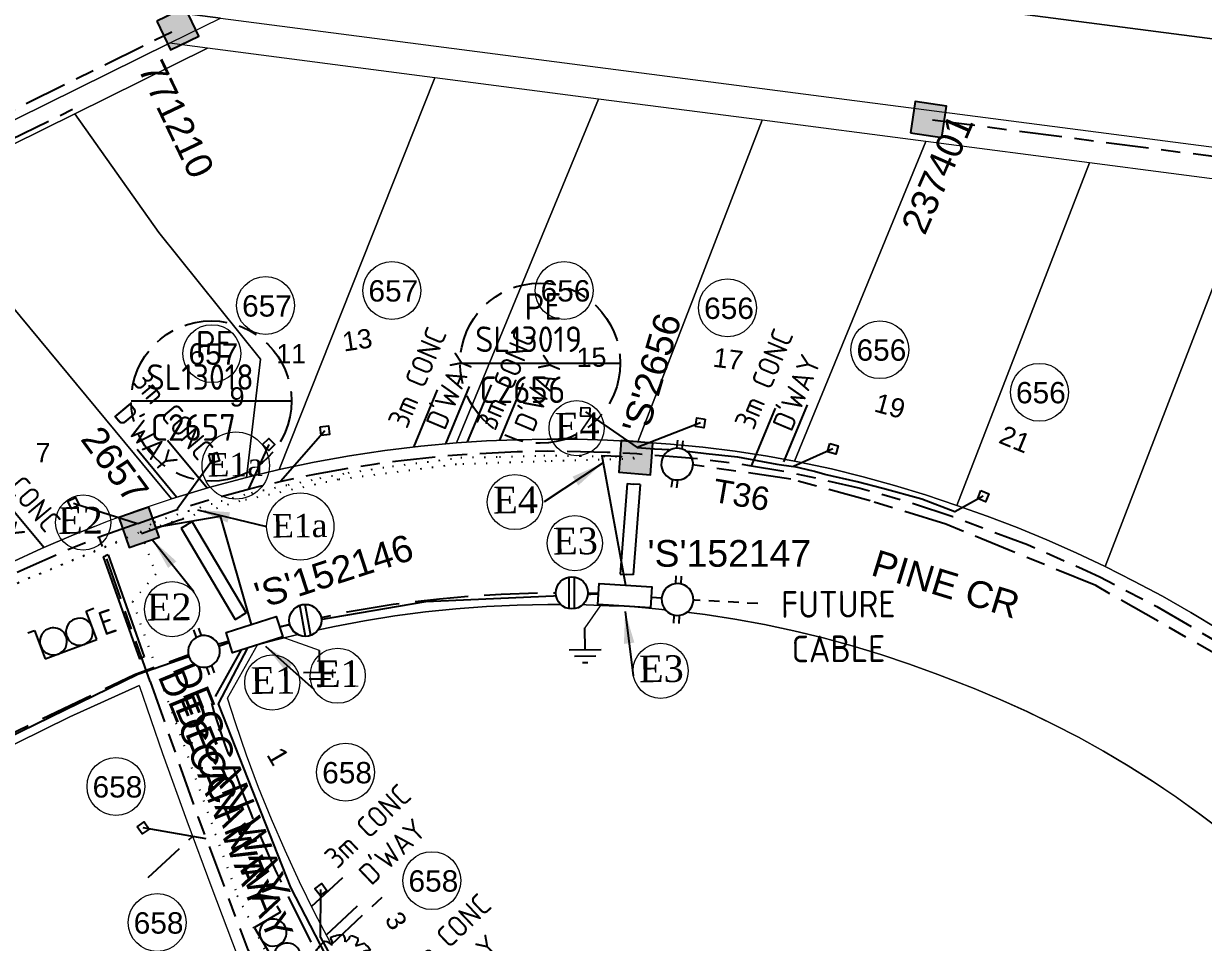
# Model space of a CAD drawing. Header units: metres. Extents: x 298214 to 299272, y 6265564 to 6266203.
# Drawn here: x 298751.4 to 298861.9, y 6266039.9 to 6266125.9 of the extents above; entities that cross this region are included whole.
import ezdxf
from ezdxf.enums import TextEntityAlignment as Align

# ---------------------------------------------------------------- set-up
doc = ezdxf.new("R2010")
doc.units = ezdxf.units.M
for name, pattern in [('Cable Exist UG', [8.2, 4, -1.2, 1.8, -1.2]), ('Cable Remove', [2, 0, -2]), ('IE Trench LV', [6.5, 5, -1.5]), ('IECLCHAINA', [8.2, 4, -1.2, 1.8, -1.2]), ('IECLDOTA', [1.8, 1, -0.8])]:
    doc.linetypes.add(name, pattern=pattern)
doc.layers.get('0').update_dxf_attribs({"color": 6})
doc.layers.add('Cadastre Land Parcels_SP_EXT', color=9, linetype='Continuous', lineweight=5)
doc.layers.add('Cadastre Roads_SP_EXT', color=9, linetype='Continuous', lineweight=5)
for name, color, linetype in [('Duct_SP_NEW', 2, 'Continuous'), ('Equip_LV_EXT', 7, 'Continuous'), ('Equip_LV_NEW', 2, 'Continuous'), ('Mains_LV_EXT', 7, 'Continuous'), ('Mains_LV_New_T28', 2, 'Continuous'), ('Mains_LV_NEW_T84', 2, 'Continuous'), ('Mains_SL_EXT', 7, 'Continuous'), ('Notes_LV_MISC', 7, 'Continuous'), ('NOTES_SL_EXT', 7, 'Continuous'), ('Notes_SL_MISC', 7, 'Continuous'), ('Notes_SP_EXT', 7, 'Continuous'), ('Notes_SP_MISC', 7, 'Continuous'), ('Services_SP_EXT', 7, 'Continuous'), ('SupportsUG_SP_LV_NEW', 2, 'Continuous'), ('SupportsUG_SP_LV_SL_EXT', 7, 'Continuous'), ('Trench_SP_NEW', 2, 'Continuous'), ('UG_Details_SP_MISC', 7, 'Continuous')]:
    doc.layers.add(name, color=color, linetype=linetype)
doc.layers.add('Features_HIDE', color=1, linetype='Continuous', plot=False)
doc.layers.get('Features_HIDE').off()
doc.styles.add('COLUMN_LABEL', font='arial.ttf')
doc.styles.add('iecISOCP', font='isocp.shx')
doc.styles.add('iecNAME', font='times.ttf')
doc.styles.add('iecRoadName', font='arial.ttf', dxfattribs={"height": 3.5})
doc.styles.add('POLE_LABEL', font='arial.ttf')
doc.styles.get("Standard").update_dxf_attribs({"font": 'arial.ttf'})
doc.linetypes.add('IECLCABV1', pattern='A,7.2,-0.45,["V",Standard,S=1.5,R=0,X=0,Y=-0.7],-1.8', length=9.45)
doc.linetypes.add('IECLCABX1', pattern='A,7,-0.25,["x",Standard,S=2,R=0,X=0.2,Y=-0.8],-2.1', length=9.35)
doc.dimstyles.new('UGT1', dxfattribs={"dimtxt": 2.5, "dimasz": 2, "dimexe": 1.25, "dimexo": 0.625, "dimgap": 1, "dimtad": 1, "dimjust": 1, "dimlfac": 1000, "dimtxsty": 'iecISOCP', "dimblk1": 'M05', "dimblk2": 'NONE', "dimsah": 1, "dimcen": 0, "dimse1": 1, "dimse2": 1, "dimadec": 0, "dimazin": 0, "dimtfac": 1, "dimtmove": 0, "dimatfit": 3, "dimfxl": 1, "dimarcsym": 0})

# ---------------------------------------------------------------- blocks, each defined once
blk = doc.blocks.new('COLUMN_EXT')
blk.add_hatch(color=256).paths.add_polyline_path([(-1.49, 1.48), (-1.49, -1.49), (1.48, -1.49), (1.48, 1.48)])
blk.add_lwpolyline([(-1.49, -1.49), (1.48, -1.49), (1.48, 1.48), (-1.49, 1.48)], close=True)
for tag, height, style, flags, p in [('ASSET_NUM', 2.5, 'COLUMN_LABEL', 8, (2, 2)), ('STRUCTURE_PLANT_NUMBER', 0.2, 'POLE_LABEL', 9, (1.81, 0.03)), ('STREET_CODE', 0.2, 'COLUMN_LABEL', 9, (1.81, -0.2))]:
    blk.add_attdef(tag, text='', height=height, dxfattribs=dict(style=style, flags=flags)).set_placement(p, align=Align.MIDDLE_LEFT)
at = {"flags": 9}
for tag, p in [('COLUMN_TYPE', (1.81, -0.4)), ('OWNED_BY', (1.81, -0.6)), ('STATE', (1.81, -0.8)), ('USAGE', (1.81, -1)), ('LEGEND', (1.81, -1.2)), ('STREETNAME', (1.81, -1.6)), ('SUBURB', (1.81, -1.8)), ('LOCATION', (1.81, -1.4)), ('NOTES', (1.81, -2))]:
    blk.add_attdef(tag, text='', height=0.2, dxfattribs=at).set_placement(p, align=Align.MIDDLE_LEFT)
at = {"flags": 1}
blk.add_attdef('Z', (1.81, -2.35), '', height=0.2, dxfattribs=at)
blk = doc.blocks.new('CCP_EXT')
at = {"flags": 9}
for tag, p in [('STATE', (0, -1.8)), ('LEGEND', (0, -1.4)), ('LIFE_SUPPORT', (0, -1.6)), ('NOTES', (0, -2))]:
    blk.add_attdef(tag, text='', height=0.2, dxfattribs=at).set_placement(p, align=Align.MIDDLE_LEFT)
blk.add_wipeout([(0, 0.57), (0.57, 0), (0, -0.57), (-0.57, 0)])
blk.add_lwpolyline([(-0.57, 0), (0, 0.57), (0.57, 0), (0, -0.57), (-0.57, 0)])
at = {"flags": 1}
blk.add_attdef('Z', (0, 0), '', height=0.2, dxfattribs=at)
at = {"flags": 9}
for tag, p in [('CCP_TYPE', (0, 0)), ('CONSTRUCTED_VOLTAGE', (0, -0.2)), ('OPERATING_VOLTAGE', (0, -0.6)), ('ORIENTATION', (0, -0.8)), ('OWNED_BY', (0, -1)), ('NO_PHASES', (0, -0.4)), ('USAGE', (0, -1.2))]:
    blk.add_attdef(tag, text='', height=0.2, dxfattribs=at).set_placement(p, align=Align.MIDDLE_LEFT)
blk = doc.blocks.new('LV_UG_LINKS_OPEN_EXT')
for p, q in [((-0.25, 1.47), (-0.25, 2.22)), ((0.25, 1.47), (0.25, 2.22)), ((-0.25, -1.47), (-0.25, -2.22)), ((0.25, -1.47), (0.25, -2.22))]:
    blk.add_line(p, q)
at = {"flags": 9}
for tag, p in [('ACTUAL_STATUS', (0, 0)), ('CONSTRUCTED_VOLTAGE', (0, -0.2)), ('OPERATING_VOLTAGE', (0, -0.6)), ('ORIENTATION', (0, -0.8)), ('STATE', (0, -1)), ('SWITCH_TYPE', (0, -1.2)), ('NO_PHASES', (0, -0.4)), ('USAGE', (0, -1.4)), ('NOTES', (0, -1.6))]:
    blk.add_attdef(tag, text='', height=0.2, dxfattribs=at).set_placement(p, align=Align.MIDDLE_LEFT)
at = {"flags": 1}
blk.add_attdef('Z', (0, 0), '', height=0.2, dxfattribs=at)
blk.add_wipeout([(-0.25, 1.47), (-0.43, 1.43), (-0.61, 1.36), (-0.77, 1.28), (-0.93, 1.17), (-1.07, 1.05), (-1.19, 0.9), (-1.29, 0.75), (-1.38, 0.58), (-1.44, 0.4), (-1.48, 0.22), (-1.49, 0.03), (-1.49, -0.16), (-1.45, -0.34), (-1.4, -0.52), (-1.32, -0.69), (-1.23, -0.85), (-1.11, -1), (-0.98, -1.13), (-0.83, -1.24), (-0.66, -1.34), (-0.49, -1.41), (-0.31, -1.46), (-0.13, -1.49), (0.06, -1.49), (0.25, -1.47), (0.43, -1.43), (0.61, -1.36), (0.77, -1.28), (0.93, -1.17), (1.07, -1.05), (1.19, -0.9), (1.29, -0.75), (1.38, -0.58), (1.44, -0.4), (1.48, -0.22), (1.49, -0.03), (1.49, 0.16), (1.45, 0.34), (1.4, 0.52), (1.32, 0.69), (1.23, 0.85), (1.11, 1), (0.98, 1.13), (0.83, 1.24), (0.66, 1.34), (0.49, 1.41), (0.31, 1.46), (0.13, 1.49), (-0.06, 1.49)])
blk.add_lwpolyline([(0, -1.49, 1), (0, 1.49, 1)], format="xyb", close=True)
blk = doc.blocks.new('d2212')
at = {"layer": 'Notes_SP_EXT', "color": 1}
for p, q in [((298848.042, 6265874.283), (298848.502, 6265874.285)), ((298848.507, 6265874.285), (298848.511, 6265872.388)), ((298851.946, 6265873.521), (298851.942, 6265874.293)), ((298851.943, 6265874.293), (298852.443, 6265874.295)), ((298851.951, 6265872.396), (298851.946, 6265873.521)), ((298848.511, 6265872.384), (298851.951, 6265872.392))]:
    blk.add_line(p, q, dxfattribs=at)
for points in [[(298848.522, 6265873.233, 1), (298850.21, 6265873.23, 1)], [(298850.257, 6265873.233, 1), (298851.944, 6265873.23, 1)]]:
    blk.add_lwpolyline(points, format="xyb", close=True, dxfattribs=at)
at = {"layer": 'Notes_SP_MISC', "linetype": 'Continuous', "insert": (298852.94, 6265873.193), "char_height": 1.5, "width": 1.93709, "attachment_point": 5, "rotation": 358.65917, "style": 'iecISOCP'}
blk.add_mtext('E', dxfattribs=at)
blk = doc.blocks.new('PILLAR_NEW')
for tag, height, flags, p in [('ASSET_NUM', 2.5, 8, (2, 4)), ('STREET_CODE', 0.2, 9, (1.5, 2)), ('OWNED_BY', 0.2, 9, (1.5, 1.8))]:
    blk.add_attdef(tag, text='', height=height, dxfattribs=dict(flags=flags)).set_placement(p, align=Align.MIDDLE_LEFT)
blk.add_wipeout([(-2.47, 0.99), (2.47, 0.99), (2.47, -0.99), (-2.47, -0.99)])
at = {"lineweight": -3}
blk.add_lwpolyline([(-2.47, 0.99), (2.47, 0.99), (2.47, -0.99), (-2.47, -0.99)], close=True, dxfattribs=at)
for tag, flags, p in [('OPERATED_BY', 9, (1.5, 1.6)), ('STATE', 9, (1.5, 1.2)), ('MAINTAINED_BY', 9, (1.5, 1.4)), ('SUPPORT_TYPE', 9, (1.5, 1)), ('SUBURB', 9, (1.5, 0.2)), ('STREETNAME', 9, (1.5, 0)), ('USAGE', 9, (1.5, 0.8)), ('LEGEND', 9, (1.5, 0.6)), ('PARENT', 9, (1.5, 0.4)), ('Z', 1, (1.5, -0.6)), ('LOCATION', 9, (1.5, -0.2)), ('NOTES', 9, (1.5, -0.4))]:
    blk.add_attdef(tag, text='', height=0.2, dxfattribs=dict(flags=flags)).set_placement(p, align=Align.MIDDLE_LEFT)
blk = doc.blocks.new('tre1')
at = {"color": 8}
for p, q in [((356.3, 363.2), (355.8, 363.46)), ((355.8, 363.46), (355.8, 363.46)), ((355.63, 363.12), (356.3, 363.2))]:
    blk.add_line(p, q, dxfattribs=at)
blk.add_circle((358.35, 362.23), 0.217, dxfattribs=at)
for centre, radius, start, end in [((358.5, 362.13), 2.99, 126.0751, 153.6245), ((356.53, 363.29), 1.27, 48.5203, 80.5151), ((358.5, 362.13), 3.02, 89.3321, 114.3856), ((356.7, 364.37), 0.737, 343.6555, 39.76), ((357.56, 364.65), 1.09, 352.0775, 26.6128), ((358.07, 365.45), 1.14, 304.1868, 338.5411), ((358.5, 362.13), 3.01, 62.8767, 77.7021), ((359, 364.81), 0.871, 315.8454, 359.7651), ((357.16, 373.04), 9.25, 285.4397, 290.7099), ((358.5, 362.13), 2.97, 31.4098, 49.4752), ((360.88, 362.36), 1.32, 83.5323, 121.6544), ((363.98, 373.96), 11.14, 250.0865, 256.3451), ((358.5, 362.13), 3.04, 160.8426, 187.275), ((358.5, 362.13), 3.03, 340.3307, 19.43), ((355.09, 356.77), 4.99, 77.3728, 85.4649), ((358.52, 359.28), 3.33, 134.7782, 147.3315), ((358.5, 362.13), 2.97, 200.8103, 231.4392), ((360.58, 364.74), 3.72, 266.7455, 282.0146), ((358.55, 358.53), 3.09, 39.6536, 53.993), ((357.13, 359.86), 0.494, 97.741, 188.8107), ((350.89, 359.16), 6.28, 2.9465, 10.9238), ((359.26, 359.6), 1.25, 160.6009, 199.3991), ((359.12, 360.09), 1.01, 186.1912, 248.4952), ((360.22, 359.98), 0.927, 170.6314, 220.6278), ((360.39, 361.44), 1.7, 230.4582, 263.1093), ((358.5, 362.13), 2.91, 305.394, 326.2464), ((358.5, 362.13), 2.96, 243.1498, 261.8356), ((358.5, 362.13), 2.99, 274.7236, 290.3277)]:
    blk.add_arc(centre, radius, start, end, dxfattribs=at)
blk = doc.blocks.new('_None')
blk = doc.blocks.new('M05')
blk.add_hatch(color=256).paths.add_polyline_path([(-2, 0), (-0.701, -0.75), (-0.701, 0.75)])
at = {"color": 1}
blk.add_lwpolyline([(-0.701, 0.75), (-0.701, -0.75), (-2, 0)], close=True, dxfattribs=at)
blk = doc.blocks.new('LV_UG_LINKS_CLOSED_NEW')
for tag, flags, p in [('MAINTAINED_BY', 9, (1.5, -2.2)), ('TYPE', 9, (1.5, -2.6)), ('Z', 1, (1.5, -2.8)), ('NUMBER_OF_PHASES', 9, (1.5, -2.4))]:
    blk.add_attdef(tag, text='', height=0.2, dxfattribs=dict(flags=flags)).set_placement(p, align=Align.MIDDLE_LEFT)
blk.add_wipeout([(-1.06, 1.06), (-1.18, 0.92), (-1.29, 0.76), (-1.37, 0.59), (-1.43, 0.42), (-1.48, 0.23), (-1.49, 0.05), (-1.49, -0.14), (-1.46, -0.33), (-1.41, -0.51), (-1.33, -0.68), (-1.24, -0.84), (-1.12, -0.99), (-0.99, -1.12), (-0.84, -1.24), (-0.68, -1.33), (-0.51, -1.41), (-0.33, -1.46), (-0.14, -1.49), (0.05, -1.49), (0.23, -1.48), (0.42, -1.43), (0.59, -1.37), (0.76, -1.29), (0.92, -1.18), (1.06, -1.06), (1.18, -0.92), (1.29, -0.76), (1.37, -0.59), (1.43, -0.42), (1.48, -0.23), (1.49, -0.05), (1.49, 0.14), (1.46, 0.33), (1.41, 0.51), (1.33, 0.68), (1.24, 0.84), (1.12, 0.99), (0.99, 1.12), (0.84, 1.24), (0.68, 1.33), (0.51, 1.41), (0.33, 1.46), (0.14, 1.49), (-0.05, 1.49), (-0.23, 1.48), (-0.42, 1.43), (-0.59, 1.37), (-0.76, 1.29), (-0.92, 1.18)])
for p, q in [((-0.25, -1.48), (-0.25, 1.48)), ((0.25, -1.48), (0.25, 1.48))]:
    blk.add_line(p, q)
blk.add_circle((0, 0), 1.5)
at = {"flags": 9}
for tag, p in [('ACTUAL_STATUS', (1.5, 0)), ('CONSTRUCTED_VOLTAGE', (1.5, -0.2)), ('OPERATING_VOLTAGE', (1.5, -0.6)), ('ORIENTATION', (1.5, -0.8)), ('STATE', (1.5, -1)), ('SWITCH_TYPE', (1.5, -1.2)), ('NO_PHASES', (1.5, -0.4)), ('OWNED_BY', (1.5, -1.8)), ('OPERATED_BY', (1.5, -2)), ('USAGE', (1.5, -1.4)), ('NOTES', (1.5, -1.6))]:
    blk.add_attdef(tag, text='', height=0.2, dxfattribs=at).set_placement(p, align=Align.MIDDLE_LEFT)
blk = doc.blocks.new('Earth')
for p, q in [((170.11, 339.38), (170.11, 341.42)), ((168.61, 339.38), (171.61, 339.38)), ((169.11, 338.78), (171.11, 338.78)), ((169.86, 338.18), (170.36, 338.18))]:
    blk.add_line(p, q)

msp = doc.modelspace()

# ---------------------------------------------------------------- linework, layer by layer
at = {"layer": 'Cadastre Land Parcels_SP_EXT', "linetype": 'Continuous'}
for points in [[(298363.9, 6266200.96), (298362.44, 6266189.44), (298382.38, 6266186.85), (299033.66, 6266102.27), (299053.72, 6266099.67), (299055.54, 6266111.67), (299057.4, 6266123.95), (299066.91, 6266122.7)], [(298863.69, 6266050.26), (298861.54, 6266051.88), (298859.35, 6266053.45), (298857.12, 6266054.95), (298854.85, 6266056.38), (298852.53, 6266057.76), (298850.18, 6266059.06), (298847.8, 6266060.3), (298845.38, 6266061.48), (298842.92, 6266062.58), (298840.44, 6266063.62), (298838.65, 6266064.31), (298837.03, 6266064.94), (298834.37, 6266065.91), (298831.7, 6266066.8), (298829, 6266067.62), (298826.29, 6266068.36), (298823.55, 6266069.02), (298820.79, 6266069.61), (298818.02, 6266070.12), (298815.24, 6266070.55), (298812.44, 6266070.9), (298809.64, 6266071.18), (298807.95, 6266071.33), (298806.25, 6266071.37), (298803.39, 6266071.48), (298800.51, 6266071.5), (298797.64, 6266071.44), (298794.77, 6266071.31), (298791.9, 6266071.09), (298789.04, 6266070.8), (298786.19, 6266070.43), (298783.35, 6266069.98), (298780.53, 6266069.45), (298777.72, 6266068.85), (298774.93, 6266068.17), (298773.33, 6266067.73)], [(298762.24, 6266063.92), (298762.24, 6266063.92), (298755.75, 6266060.97), (298735.88, 6266051.17), (298734.33, 6266050.4), (298732.79, 6266049.63), (298713.01, 6266039.89), (298711.2, 6266034.52), (298728.87, 6265998.66), (298729.75, 6265996.88), (298730.72, 6265994.92), (298735.86, 6265984.58), (298744.31, 6265967.41)]]:
    msp.add_lwpolyline(points, dxfattribs=at)
for points in [[(299033.66, 6266102.27), (298382.38, 6266186.85), (298380.83, 6266176.93), (298433.21, 6266170.12), (298650.79, 6266141.86), (298769.87, 6266126.39), (299032.1, 6266092.34), (299033.66, 6266102.27)], [(298769.87, 6266126.39), (298650.79, 6266141.86), (298651.95, 6266138.7), (298660.21, 6266116.15), (298699.83, 6266111.39), (298707.61, 6266095.66), (298765.09, 6266124.04), (298769.87, 6266126.39)], [(298651.95, 6266138.7), (298649.72, 6266138.99), (298658.76, 6266114.29), (298698.5, 6266109.52), (298703.61, 6266099.24), (298701.79, 6266093.88), (298673.4, 6266079.88), (298676.84, 6266078.23), (298699.53, 6266089.45), (298713.61, 6266096.39), (298727.51, 6266103.26), (298741.41, 6266110.12), (298756.21, 6266117.43), (298768.64, 6266123.57), (298765.09, 6266124.04), (298707.61, 6266095.66), (298699.83, 6266111.39), (298660.21, 6266116.15), (298651.95, 6266138.7)], [(298789.94, 6266120.81), (298768.64, 6266123.57), (298756.21, 6266117.43), (298764.08, 6266106.32), (298773.59, 6266094.46), (298772.29, 6266083.4), (298775.34, 6266084.13), (298789.94, 6266120.81)], [(298805.26, 6266118.82), (298789.94, 6266120.81), (298775.34, 6266084.13), (298778.63, 6266084.81), (298781.94, 6266085.41), (298785.26, 6266085.91), (298788.6, 6266086.31), (298791.94, 6266086.62), (298805.26, 6266118.82)], [(298820.58, 6266116.83), (298805.26, 6266118.82), (298791.94, 6266086.62), (298794.77, 6266086.81), (298797.6, 6266086.92), (298800.43, 6266086.97), (298803.27, 6266086.96), (298806.1, 6266086.87), (298808.93, 6266086.71), (298820.58, 6266116.83)], [(298772.29, 6266083.4), (298773.59, 6266094.46), (298764.08, 6266106.32), (298756.21, 6266117.43), (298741.41, 6266110.12), (298765.26, 6266081.39), (298768.76, 6266082.45), (298772.29, 6266083.4)], [(298835.89, 6266114.84), (298820.58, 6266116.83), (298808.93, 6266086.71), (298811.98, 6266086.51), (298815.02, 6266086.22), (298818.05, 6266085.84), (298821.07, 6266085.38), (298823.59, 6266084.91), (298835.89, 6266114.84)], [(298851.21, 6266112.85), (298835.89, 6266114.84), (298823.59, 6266084.91), (298824.08, 6266084.82), (298827.06, 6266084.19), (298830.02, 6266083.46), (298832.96, 6266082.65), (298835.88, 6266081.76), (298838.8, 6266080.77), (298851.21, 6266112.85)], [(298866.53, 6266110.86), (298851.21, 6266112.85), (298838.8, 6266080.77), (298841.64, 6266079.76), (298844.44, 6266078.69), (298847.22, 6266077.55), (298849.96, 6266076.34), (298852.68, 6266075.06), (298866.53, 6266110.86)], [(298881.84, 6266108.87), (298866.53, 6266110.86), (298852.68, 6266075.06), (298855.39, 6266073.69), (298858.06, 6266072.26), (298860.7, 6266070.76), (298863.3, 6266069.18), (298865.85, 6266067.55), (298881.84, 6266108.87)], [(298758.05, 6266078.81), (298759.12, 6266079.24), (298762.18, 6266080.36), (298765.26, 6266081.39), (298741.41, 6266110.12), (298727.51, 6266103.26), (298750.14, 6266075.38), (298753.1, 6266076.75), (298756.09, 6266078.03), (298758.05, 6266078.81)]]:
    msp.add_lwpolyline(points, close=True, dxfattribs=at)
at = {"layer": 'Cadastre Land Parcels_SP_EXT'}
for centre in [(298785.91, 6266100.89), (298802.03, 6266100.89), (298774.08, 6266099.49), (298817.33, 6266099.27), (298769.05, 6266094.98), (298831.6, 6266095.35), (298846.54, 6266091.36), (298781.57, 6266055.79), (298789.65, 6266045.64), (298763.93, 6266041.72)]:
    msp.add_circle(centre, 2.71, dxfattribs=at)
at = {"layer": 'Cadastre Roads_SP_EXT', "linetype": 'Continuous'}
for points in [[(298758.05, 6266078.81), (298756.09, 6266078.03), (298753.1, 6266076.75), (298750.14, 6266075.38), (298736.24, 6266068.52), (298722.7, 6266061.84), (298706.2, 6266053.7)], [(298773.33, 6266067.73), (298774.93, 6266068.17), (298777.72, 6266068.85), (298780.53, 6266069.45), (298783.35, 6266069.98), (298786.19, 6266070.43), (298789.04, 6266070.8), (298791.9, 6266071.09), (298794.77, 6266071.31), (298797.64, 6266071.44), (298800.51, 6266071.5), (298803.39, 6266071.48), (298806.25, 6266071.37), (298807.95, 6266071.33), (298809.64, 6266071.18), (298812.44, 6266070.9), (298815.24, 6266070.55), (298818.02, 6266070.12), (298820.79, 6266069.61), (298823.55, 6266069.02), (298826.29, 6266068.36), (298829, 6266067.62), (298831.7, 6266066.8), (298834.37, 6266065.91), (298837.02, 6266064.94), (298838.65, 6266064.31), (298840.44, 6266063.62), (298842.92, 6266062.58), (298845.37, 6266061.48), (298847.8, 6266060.3), (298850.18, 6266059.06), (298852.53, 6266057.76), (298854.85, 6266056.38), (298857.12, 6266054.95), (298859.36, 6266053.45), (298861.54, 6266051.88), (298863.69, 6266050.26)], [(298770.51, 6266062.73), (298773.33, 6266067.73)], [(298713.01, 6266039.89), (298732.79, 6266049.63), (298734.33, 6266050.4), (298735.88, 6266051.17), (298755.75, 6266060.97), (298762.23, 6266063.91)], [(298762.24, 6266063.92), (298762.24, 6266063.92), (298764.44, 6266057.55), (298766.71, 6266051.23), (298769.04, 6266044.94), (298771.43, 6266038.67)], [(298780.16, 6266039.82), (298778.67, 6266042.66), (298777.25, 6266045.54), (298775.91, 6266048.45), (298774.63, 6266051.4), (298773.43, 6266054.37), (298772.3, 6266057.38), (298771.25, 6266060.41), (298770.51, 6266062.73)]]:
    msp.add_lwpolyline(points, dxfattribs=at)
at = {"layer": 'Duct_SP_NEW'}
for p, q in [((298807.95, 6266082.81), (298808.55, 6266082.76)), ((298809.15, 6266082.72), (298808.55, 6266082.76)), ((298766.19, 6266078.64), (298766.71, 6266078.94)), ((298767.22, 6266079.25), (298766.71, 6266078.94))]:
    msp.add_line(p, q, dxfattribs=at)
at = {"layer": 'Mains_LV_EXT', "linetype": 'Cable Exist UG'}
msp.add_lwpolyline([(298823.25, 6266083.24), (298810.22, 6266085.12)], dxfattribs=at)
at = {"layer": 'Mains_LV_EXT', "linetype": 'Cable Remove', "ltscale": 0.5}
for points in [[(298762.38, 6266078.31), (298763.81, 6266074.32), (298761.61, 6266071.78), (298771.43, 6266044.26), (298775.18, 6266036.89), (298780.43, 6266028.01)], [(298760.11, 6266077.27), (298750.93, 6266073.55), (298690.51, 6266043.57)]]:
    msp.add_lwpolyline(points, dxfattribs=at)
at = {"layer": 'Mains_SL_EXT', "linetype": 'Cable Exist UG'}
msp.add_lwpolyline([(298897.41, 6266108.92), (298836.15, 6266116.9)], dxfattribs=at)
at = {"layer": 'Mains_SL_EXT', "linetype": 'Cable Remove', "ltscale": 0.5}
for points in [[(298691.63, 6266044.27), (298750.93, 6266073.55), (298762.38, 6266078.31)], [(298762.38, 6266078.31), (298763.81, 6266074.32), (298761.61, 6266071.78), (298771.43, 6266044.26), (298774.94, 6266037.36), (298780.43, 6266028.01)]]:
    msp.add_lwpolyline(points, dxfattribs=at)
at = {"layer": 'Notes_SL_MISC', "color": 7, "linetype": 'Continuous'}
for p, q in [((298792.29, 6266094.09), (298807.29, 6266094.09)), ((298761.5, 6266090.55), (298776.5, 6266090.55))]:
    msp.add_line(p, q, dxfattribs=at)
at = {"layer": 'Notes_SL_MISC', "linetype": 'Cable Exist UG'}
msp.add_lwpolyline([(298736.95, 6266111.17), (298765.87, 6266125.4)], dxfattribs=at)
at = {"layer": 'Notes_SP_EXT', "lineweight": 0}
for centre in [(298797.42, 6266081.09), (298765.32, 6266071.06), (298811.07, 6266065.28)]:
    msp.add_circle(centre, 2.58, dxfattribs=at)
at = {"layer": 'Notes_SP_MISC', "color": 7}
for p, q in [((298790.95, 6266086.54), (298793.17, 6266091.9)), ((298793, 6266086.71), (298795.22, 6266092.06)), ((298796, 6266086.87), (298798.22, 6266092.23)), ((298787.96, 6266086.23), (298790.17, 6266091.59)), ((298819.6, 6266084.53), (298821.82, 6266089.89)), ((298822.59, 6266084.84), (298824.81, 6266090.2)), ((298765.74, 6266081.53), (298762.04, 6266086)), ((298753.31, 6266076.84), (298749.61, 6266081.3))]:
    msp.add_line(p, q, dxfattribs=at)
at = {"layer": 'Notes_SP_MISC', "color": 7, "linetype": 'Cable Exist UG'}
for p, q in [((298763.1, 6266045.93), (298767.24, 6266049.78)), ((298779.77, 6266040.56), (298782.7, 6266043.28)), ((298780.24, 6266039.67), (298785, 6266044.1))]:
    msp.add_line(p, q, dxfattribs=at)
at = {"layer": 'Trench_SP_NEW', "color": 4, "linetype": 'IE Trench LV', "flags": 128}
for points in [[(298762.46, 6266078.15), (298765.92, 6266079.39), (298766.36, 6266079.53)], [(298769.06, 6266067.62), (298773.25, 6266068.85), (298776.23, 6266069.62), (298781.73, 6266070.8), (298786.03, 6266071.52), (298790.36, 6266072.04), (298793.25, 6266072.3), (298796.15, 6266072.47), (298800.49, 6266072.6), (298803.38, 6266072.58), (298805.63, 6266072.56), (298807.74, 6266072.43)]]:
    msp.add_lwpolyline(points, dxfattribs=at)
at = {"layer": 'UG_Details_SP_MISC'}
for p, q in [((298758.88, 6266075.96), (298759.1, 6266076.04)), ((298758.88, 6266075.96), (298762.27, 6266066.42)), ((298759.33, 6266076.13), (298759.1, 6266076.04)), ((298759.33, 6266076.13), (298762.72, 6266066.58)), ((298762.27, 6266066.42), (298762.5, 6266066.5)), ((298762.72, 6266066.58), (298762.5, 6266066.5))]:
    msp.add_line(p, q, dxfattribs=at)
at = {"layer": 'UG_Details_SP_MISC', "color": 7, "linetype": 'Cable Exist UG', "flags": 128}
for points in [[(298762.11, 6266079.08), (298758.49, 6266077.8), (298755.03, 6266076.38), (298752.08, 6266075.06), (298750.62, 6266074.39), (298743.68, 6266070.96), (298736.73, 6266067.54), (298729.96, 6266064.2), (298723.21, 6266060.87), (298706.69, 6266052.71)], [(298763.27, 6266064.28), (298758.49, 6266077.8)], [(298763.27, 6266064.28), (298767.74, 6266051.61), (298772.42, 6266039.16), (298776.98, 6266031.92), (298780.5, 6266026.35), (298787.62, 6266016.36), (298793.11, 6266009.8), (298797.76, 6266004.79), (298804.45, 6265998.33), (298811.8, 6265992.15), (298821.25, 6265983.06), (298824.08, 6265980.99), (298826.71, 6265978.81), (298829.86, 6265976.05), (298832.1, 6265973.09), (298835.06, 6265966.53), (298835.8, 6265962.89), (298835.86, 6265957.13), (298835.54, 6265954.91), (298834.56, 6265951.42), (298833.42, 6265948.73), (298831.96, 6265946.18), (298829.26, 6265942.76), (298825.39, 6265939.41), (298808.44, 6265930.71)], [(298779.23, 6266040.31), (298781.2, 6266036.72), (298783.11, 6266033.48), (298784.55, 6266031.2), (298786.48, 6266028.27), (298791.04, 6266021.98), (298794.35, 6266017.85), (298798.3, 6266013.33), (298801.64, 6266009.84), (298803.22, 6266008.26), (298808.68, 6266003.23)]]:
    msp.add_lwpolyline(points, dxfattribs=at)

# ---------------------------------------------------------------- block references
at = {"layer": 'Features_HIDE', "color": 7, "linetype": 'Cable Exist UG', "xscale": 1.5, "yscale": 1.5, "zscale": 1.5}
for p, rotation in [((3145354.65, -2702512.79), 20.33992043375443), ((-8022026.76, 1872541.28), 300.5653196629327)]:
    msp.add_blockref('d2212', p, dxfattribs=dict(at, rotation=rotation))
at = {"layer": 'Notes_LV_MISC', "lineweight": 0, "rotation": 0.3515038566448708}
msp.add_blockref('Earth', (298635.97, 6265726.85), dxfattribs=at)
at = {"layer": 'Notes_SP_MISC', "lineweight": 0, "xscale": 0.9974999999976717, "yscale": 0.9974999999976717, "zscale": 0.9974999999976717}
msp.add_blockref('tre1', (298423.78, 6265676.32), dxfattribs=at)
at = {"layer": 'SupportsUG_SP_LV_SL_EXT'}
ref = msp.add_blockref('COLUMN_EXT', (298765.87, 6266125.4), dxfattribs=dict(at, rotation=295.542020987265))
ref.add_attrib('ASSET_NUM', '771210', dxfattribs={"layer": '0', "height": 2.5, "rotation": 295.542, "style": 'COLUMN_LABEL'}).set_placement((298764.35, 6266122.75), align=Align.TOP_LEFT)
ref = msp.add_blockref('COLUMN_EXT', (298836.15, 6266116.9), dxfattribs=dict(at, rotation=351.4839736833115))
ref.add_attrib('ASSET_NUM', '237401', dxfattribs={"layer": '0', "height": 2.5, "rotation": 66.52, "style": 'COLUMN_LABEL'}).set_placement((298838.15, 6266117.65), align=Align.TOP_RIGHT)
ref = msp.add_blockref('COLUMN_EXT', (298808.74, 6266085.24), dxfattribs=dict(at, rotation=175.5436421663497))
ref.add_attrib('ASSET_NUM', "'S'2656", dxfattribs={"layer": '0', "height": 2.5, "rotation": 73.6473, "style": 'COLUMN_LABEL'}).set_placement((298810.54, 6266087.11), align=Align.BOTTOM_LEFT)
ref = msp.add_blockref('COLUMN_EXT', (298762.23, 6266078.72), dxfattribs=dict(at, rotation=198.9174904667618))
ref.add_attrib('ASSET_NUM', '2657', dxfattribs={"layer": '0', "height": 2.5, "rotation": 306.4777, "style": 'COLUMN_LABEL'}).set_placement((298763.3, 6266082.21), align=Align.TOP_RIGHT)

# ---------------------------------------------------------------- texts
at = {"layer": 'Cadastre Land Parcels_SP_EXT'}
for s, height, p in [('657', 2, (298783.71, 6266099.86)), ('656', 2, (298799.83, 6266099.86)), ('657', 2, (298771.88, 6266098.45)), ('656', 2, (298815.14, 6266098.23)), ('656', 2, (298829.41, 6266094.32)), ('657', 2, (298766.86, 6266093.95)), ('11', 1.8, (298775.08, 6266094.07)), ('9', 1.8, (298770.71, 6266090.03)), ('656', 2, (298844.34, 6266090.33)), ('7', 1.8, (298752.54, 6266084.81)), ('658', 2, (298779.38, 6266054.75)), ('658', 2, (298757.88, 6266053.42)), ('658', 2, (298787.46, 6266044.61)), ('658', 2, (298761.73, 6266040.68))]:
    msp.add_text(s, height=height, dxfattribs=at).set_placement(p)
for s, rotation, p in [('13', 8.5402, (298781.41, 6266095.17)), ('15', 1.001, (298803.21, 6266093.72)), ('17', 352.8759, (298815.89, 6266093.77)), ('19', 344.6569, (298830.96, 6266089.59)), ('21', 337.6586, (298842.61, 6266086.67)), ('1', 300.1271, (298774.12, 6266057.44)), ('3', 300.1271, (298785.18, 6266042.04))]:
    msp.add_text(s, height=1.8, rotation=rotation, dxfattribs=at).set_placement(p)
at = {"layer": 'Cadastre Roads_SP_EXT', "color": 1}
for s, rotation, p in [('PINE CR', 343.0189, (298830.64, 6266074.28)), ('DECCAN WAY', 291.9456, (298763.96, 6266064.78))]:
    msp.add_text(s, height=2.5, rotation=rotation, dxfattribs=at).set_placement(p)
at = {"layer": 'Mains_LV_EXT'}
msp.add_text('T36', height=2.2, rotation=350.1968, dxfattribs=at).set_placement((298815.83, 6266081.13))
at = {"layer": 'Notes_LV_MISC', "style": 'iecNAME'}
msp.add_text('E1', height=2.5, rotation=0.5671, dxfattribs=at).set_placement((298772.69, 6266063.12))
at = {"layer": 'Notes_LV_MISC', "color": 1}
msp.add_text('DECCAN WAY', height=2.5, rotation=291.9456, dxfattribs=at).set_placement((298765.57, 6266061.8))
at = {"layer": 'NOTES_SL_EXT', "char_height": 2.5, "width": 5.0547, "attachment_point": 1, "style": 'iecRoadName'}
for insert in [(298798.33, 6266100.64), (298767.55, 6266097.1)]:
    msp.add_mtext('{\\Fisocp|c0;PE}', dxfattribs=dict(at, insert=insert))
at = {"layer": 'Notes_SL_MISC', "color": 1}
msp.add_text('DECCAN WAY', height=2.5, rotation=291.9456, dxfattribs=at).set_placement((298765.32, 6266065.51))
at = {"layer": 'Notes_SL_MISC', "width": 13.6426, "attachment_point": 1, "style": 'iecRoadName'}
for s, insert, char_height in [('{\\Fisocp|c0;SL13019}', (298793.71, 6266097.53), 2.4), ('{\\Fisocp|c0;SL13018}', (298762.93, 6266093.99), 2.4), ('{\\Fisocp|c0;C2656}', (298794.11, 6266092.85), 2.5), ('{\\Fisocp|c0;C2657}', (298763.33, 6266089.32), 2.5)]:
    msp.add_mtext(s, dxfattribs=dict(at, insert=insert, char_height=char_height))
at = {"layer": 'Notes_SP_EXT', "style": 'iecNAME'}
for s, p in [('E4', (298795.4, 6266080.01)), ('E2', (298762.97, 6266069.99)), ('E3', (298809.05, 6266064.21)), ('E1', (298778.81, 6266063.75))]:
    msp.add_text(s, height=2.5, rotation=0.5671, dxfattribs=at).set_placement(p)
at = {"layer": 'Notes_SP_EXT', "lineweight": 0, "char_height": 2, "width": 15.0675, "attachment_point": 5, "style": 'iecISOCP'}
for s, insert, rotation in [("3m CONC D'WAY", (298789.82, 6266092.11), 67.2713), ("3m CONC D'WAY", (298798.09, 6266091.91), 67.2713), ("3m CONC D'WAY", (298822.27, 6266091.97), 67.2713), ("2.5m CONC D'WAY", (298791.64, 6266038.67), 43.6221)]:
    msp.add_mtext(s, dxfattribs=dict(at, insert=insert, rotation=rotation))

# ---------------------------------------------------------------- leaders
at = {"layer": 'Notes_SP_EXT', "lineweight": 0}
for points in [[(298805.6, 6266084.7), (298800.15, 6266081.12)], [(298767.72, 6266080.36), (298774.15, 6266078.79)], [(298763.47, 6266077.57), (298767.36, 6266072.7)]]:
    msp.add_leader(points, dimstyle='UGT1', override={"dimasz": 3, "dimgap": 1, "dimtad": 0}, dxfattribs=at)

# ---------------------------------------------------------------- next in the draw order: block references
at = {"layer": 'Services_SP_EXT'}
for p, rotation in [((298804.02, 6266089.52), 222.8669782650588), ((298779.63, 6266087.77), 321.9748254776289), ((298814.79, 6266088.51), 216.138674062695), ((298827.18, 6266086.08), 299.1628076165368), ((298769.25, 6266085.23), 331.0884586018378), ((298841.28, 6266081.64), 292.8151658938688), ((298756.1, 6266080.98), 341.1791580247231), ((298762.62, 6266050.58), 349.3779433237883), ((298779.26, 6266044.8), 82.77530360823197)]:
    msp.add_blockref('CCP_EXT', p, dxfattribs=dict(at, rotation=rotation))
msp.add_blockref('CCP_EXT', (298774.37, 6266086.48), dxfattribs=at)

# ---------------------------------------------------------------- next in the draw order: linework, layer by layer
at = {"layer": 'Cadastre Land Parcels_SP_EXT'}
msp.add_circle((298760.07, 6266054.46), 2.71, dxfattribs=at)
at = {"layer": 'Cadastre Roads_SP_EXT', "linetype": 'Continuous'}
msp.add_lwpolyline([(298863.3, 6266069.18), (298860.7, 6266070.76), (298858.06, 6266072.26), (298855.39, 6266073.69), (298852.68, 6266075.06), (298849.96, 6266076.34), (298847.22, 6266077.55), (298844.44, 6266078.69), (298841.64, 6266079.76), (298838.8, 6266080.77), (298835.88, 6266081.76), (298832.96, 6266082.65), (298830.02, 6266083.46), (298827.06, 6266084.19), (298824.08, 6266084.82), (298823.59, 6266084.91), (298821.07, 6266085.38), (298818.05, 6266085.84), (298815.02, 6266086.22), (298811.98, 6266086.51), (298808.93, 6266086.71), (298806.1, 6266086.87), (298803.27, 6266086.96), (298800.43, 6266086.97), (298797.6, 6266086.92), (298794.77, 6266086.81), (298791.94, 6266086.62), (298788.6, 6266086.31), (298785.26, 6266085.91), (298781.94, 6266085.41), (298778.63, 6266084.81), (298775.34, 6266084.13), (298772.29, 6266083.4), (298768.76, 6266082.45), (298765.26, 6266081.39)], dxfattribs=at)
at = {"layer": 'Mains_LV_EXT', "linetype": 'Cable Remove', "ltscale": 0.5}
msp.add_lwpolyline([(298808.62, 6266085.14), (298800.33, 6266084.9), (298791.94, 6266084.61), (298780.89, 6266083.19), (298771.67, 6266081.17), (298762.38, 6266078.31)], dxfattribs=at)
at = {"layer": 'Mains_LV_EXT', "linetype": 'Cable Exist UG'}
msp.add_lwpolyline([(298864.77, 6266065.86), (298851.82, 6266073.26), (298837.76, 6266079.01), (298830.69, 6266081.2), (298823.25, 6266083.24)], dxfattribs=at)
at = {"layer": 'Mains_SL_EXT', "linetype": 'Cable Remove', "ltscale": 0.5}
msp.add_lwpolyline([(298762.38, 6266078.31), (298763.67, 6266079.23), (298766.87, 6266080.27), (298769.92, 6266081.19), (298772.76, 6266081.96), (298776.2, 6266082.7), (298779.16, 6266083.32), (298781.8, 6266083.83), (298785.96, 6266084.44), (298789.22, 6266084.85), (298792.36, 6266085.25), (298795.99, 6266085.33), (298800.14, 6266085.45), (298803.55, 6266085.41), (298807.37, 6266085.34), (298809.01, 6266085.23)], dxfattribs=at)
at = {"layer": 'Notes_LV_MISC', "lineweight": 0}
for centre, radius in [((298803.2, 6266088), 2.58), ((298771.29, 6266084.51), 3.15), ((298757, 6266079.17), 2.58)]:
    msp.add_circle(centre, radius, dxfattribs=at)
at = {"layer": 'Notes_SL_MISC', "color": 7, "linetype": 'IECLCHAINA'}
for centre in [(298799.79, 6266094.09), (298769, 6266090.55)]:
    msp.add_circle(centre, 7.5, dxfattribs=at)
at = {"layer": 'Notes_SP_MISC', "color": 7}
msp.add_line((298768.61, 6266082.4), (298764.91, 6266086.86), dxfattribs=at)
at = {"layer": 'Notes_SP_MISC', "color": 7, "linetype": 'Cable Exist UG'}
msp.add_line((298778.39, 6266043.22), (298781.32, 6266045.95), dxfattribs=at)
at = {"layer": 'Services_SP_EXT'}
for points in [[(298804.02, 6266089.52), (298808.88, 6266086.19), (298810.48, 6266086.08), (298812.52, 6266085.96), (298815.33, 6266085.64), (298818.27, 6266085.31), (298821.94, 6266084.64), (298823.5, 6266084.42)], [(298814.79, 6266088.51), (298808.88, 6266086.19)], [(298779.63, 6266087.77), (298775.52, 6266083.04)], [(298774.37, 6266086.48), (298772.47, 6266082.31)], [(298769.25, 6266085.23), (298765.8, 6266080.42)], [(298827.18, 6266086.08), (298823.5, 6266084.42)], [(298841.28, 6266081.64), (298838.61, 6266080.17), (298835.52, 6266081.37), (298831.86, 6266082.35), (298829.46, 6266082.97), (298826.45, 6266083.66), (298825.49, 6266083.94), (298823.5, 6266084.42)], [(298756.1, 6266080.98), (298762.1, 6266079.08)], [(298768.51, 6266049.56), (298762.62, 6266050.58)], [(298779.22, 6266040.31), (298779.26, 6266044.8)]]:
    msp.add_lwpolyline(points, dxfattribs=at)
at = {"layer": 'Trench_SP_NEW', "color": 4, "linetype": 'IE Trench LV', "flags": 128}
for points in [[(298710.21, 6266034.73), (298712.11, 6266040.67), (298722.42, 6266045.74), (298733.07, 6266051), (298745.33, 6266057.06), (298761.8, 6266064.93), (298768.99, 6266067.59)], [(298769, 6266062.25), (298769.24, 6266061.46), (298770.26, 6266058.37), (298771.94, 6266053.8), (298772.76, 6266051.76), (298774.44, 6266047.8), (298775.14, 6266046.3), (298778.32, 6266039.89)]]:
    msp.add_lwpolyline(points, dxfattribs=at)
at = {"layer": 'UG_Details_SP_MISC', "color": 7, "linetype": 'Cable Exist UG', "flags": 128}
msp.add_lwpolyline([(298676.65, 6266078.67), (298699.31, 6266089.9), (298713.39, 6266096.84), (298727.29, 6266103.7), (298741.19, 6266110.56), (298755.99, 6266117.86)], dxfattribs=at)

# ---------------------------------------------------------------- next in the draw order: texts
at = {"layer": 'Notes_LV_MISC', "style": 'iecNAME'}
for s, height, p in [('E4', 2.5, (298801.17, 6266086.93)), ('E1a', 2.2, (298768.67, 6266083.47)), ('E2', 2.5, (298754.66, 6266078.1))]:
    msp.add_text(s, height=height, rotation=0.5671, dxfattribs=at).set_placement(p)
at = {"layer": 'Notes_SP_EXT', "lineweight": 0, "char_height": 2, "width": 15.0675, "attachment_point": 5, "style": 'iecISOCP'}
for insert, rotation in [((298764.13, 6266088.16), 309.965), ((298749.84, 6266081.41), 309.965), ((298784.79, 6266049.55), 43.6221)]:
    msp.add_mtext("3m CONC D'WAY", dxfattribs=dict(at, insert=insert, rotation=rotation))

# ---------------------------------------------------------------- next in the draw order: block references
at = {"layer": 'Equip_LV_EXT', "rotation": 171.9326080581975}
msp.add_blockref('LV_UG_LINKS_OPEN_EXT', (298812.62, 6266084.64), dxfattribs=at)

# ---------------------------------------------------------------- next in the draw order: linework, layer by layer
at = {"layer": 'UG_Details_SP_MISC', "color": 7, "linetype": 'Cable Exist UG', "flags": 128}
msp.add_lwpolyline([(298762.12, 6266079.09), (298765.61, 6266080.34), (298769.07, 6266081.39), (298772.56, 6266082.33), (298775.58, 6266083.05), (298778.84, 6266083.74), (298782.11, 6266084.32), (298784.25, 6266084.64), (298787.06, 6266085.02), (298790.38, 6266085.37), (298792.02, 6266085.52), (298797.64, 6266085.82), (298800.43, 6266085.87), (298806.06, 6266085.77), (298808.85, 6266085.62), (298814.91, 6266085.12), (298817.9, 6266084.75), (298819.39, 6266084.52), (298823.37, 6266083.84), (298829.75, 6266082.4), (298834.1, 6266081.15), (298838.43, 6266079.73), (298845.42, 6266077.1), (298850.56, 6266074.84), (298852.19, 6266074.08), (298857.53, 6266071.3), (298861.44, 6266069.02), (298865.29, 6266066.78), (298877.58, 6266057.27), (298879.56, 6266055.51)], dxfattribs=at)

# ---------------------------------------------------------------- next in the draw order: block references
at = {"layer": 'SupportsUG_SP_LV_NEW'}
ref = msp.add_blockref('PILLAR_NEW', (298773.03, 6266068.67), dxfattribs=dict(at, rotation=197.7723458587777))
ref.add_attrib('ASSET_NUM', "'S'152146", dxfattribs={"height": 2.5, "rotation": 18}).set_placement((298773.19, 6266072.23), align=Align.MIDDLE_LEFT)
ref = msp.add_blockref('PILLAR_NEW', (298807.72, 6266072.32), dxfattribs=dict(at, rotation=176.4039239921907))
ref.add_attrib('ASSET_NUM', "'S'152147", dxfattribs={"height": 2.5}).set_placement((298809.84, 6266076.28), align=Align.MIDDLE_LEFT)

# ---------------------------------------------------------------- next in the draw order: linework, layer by layer
at = {"layer": 'Duct_SP_NEW'}
for p, q in [((298807.95, 6266082.81), (298807.29, 6266074.35)), ((298809.15, 6266082.72), (298808.49, 6266074.26)), ((298766.19, 6266078.64), (298771.24, 6266070.09)), ((298767.22, 6266079.25), (298772.27, 6266070.7)), ((298807.29, 6266074.35), (298807.89, 6266074.3)), ((298808.49, 6266074.26), (298807.89, 6266074.3)), ((298771.24, 6266070.09), (298771.75, 6266070.4)), ((298772.27, 6266070.7), (298771.75, 6266070.4))]:
    msp.add_line(p, q, dxfattribs=at)
at = {"layer": 'Mains_LV_NEW_T84', "color": 2, "linetype": 'IECLCABX1', "flags": 128}
for points in [[(298807.26, 6266085.35), (298805.57, 6266085.42), (298807.78, 6266073.31)], [(298775.38, 6266069.43), (298789.09, 6266071.78), (298805.25, 6266072.48)], [(298770.67, 6266067.92), (298762.12, 6266064.95), (298712.89, 6266040.92), (298709.46, 6266036.27)]]:
    msp.add_lwpolyline(points, dxfattribs=at)
at = {"layer": 'Mains_LV_NEW_T84', "color": 2, "linetype": 'IECLDOTA', "flags": 128}
msp.add_lwpolyline([(298810.19, 6266072.17), (298820.44, 6266071.59)], dxfattribs=at)
at = {"layer": 'Notes_LV_MISC', "lineweight": 0}
for centre in [(298803.03, 6266077.24), (298774.71, 6266064.19)]:
    msp.add_circle(centre, 2.58, dxfattribs=at)
at = {"layer": 'Notes_SP_EXT', "lineweight": 0}
for centre, radius in [((298777.33, 6266078.8), 3.15), ((298780.83, 6266064.83), 2.58)]:
    msp.add_circle(centre, radius, dxfattribs=at)
at = {"layer": 'Trench_SP_NEW', "color": 4, "linetype": 'IE Trench LV', "flags": 128}
msp.add_lwpolyline([(298771.79, 6266067.24), (298769, 6266062.25)], dxfattribs=at)

# ---------------------------------------------------------------- next in the draw order: block references
at = {"layer": 'Notes_LV_MISC', "lineweight": 0, "rotation": 0.3515038566448708}
msp.add_blockref('Earth', (298611.12, 6265724.72), dxfattribs=at)

# ---------------------------------------------------------------- next in the draw order: texts
at = {"layer": 'Equip_LV_NEW', "linetype": 'Continuous', "insert": (298827.71, 6266069.43), "char_height": 2.5, "width": 17.7476, "attachment_point": 5, "rotation": 0.2778, "style": 'iecISOCP'}
msp.add_mtext('FUTURE CABLE', dxfattribs=at)
at = {"layer": 'Notes_LV_MISC', "style": 'iecNAME'}
msp.add_text('E3', height=2.5, rotation=0.5671, dxfattribs=at).set_placement((298801.01, 6266076.17))
at = {"layer": 'Notes_SP_EXT', "style": 'iecNAME'}
msp.add_text('E1a', height=2.2, rotation=0.5671, dxfattribs=at).set_placement((298774.71, 6266077.76))

# ---------------------------------------------------------------- next in the draw order: leaders
at = {"layer": 'Notes_SP_EXT', "lineweight": 0}
for points in [[(298807.74, 6266070.84), (298808.51, 6266064.82)], [(298774.07, 6266067.6), (298778.64, 6266063.53)]]:
    msp.add_leader(points, dimstyle='UGT1', override={"dimasz": 3, "dimgap": 1, "dimtad": 0}, dxfattribs=at)

# ---------------------------------------------------------------- next in the draw order: block references
at = {"layer": 'Equip_LV_NEW'}
for p, rotation in [((298812.65, 6266071.96), 356.6313837082338), ((298768.31, 6266067.1), 18.9710725029766)]:
    msp.add_blockref('LV_UG_LINKS_OPEN_EXT', p, dxfattribs=dict(at, rotation=rotation))
at = {"layer": 'Mains_LV_NEW_T84', "color": 2, "linetype": 'IECLCABX1'}
for p, rotation in [((298802.76, 6266072.58), 0.284547795982761), ((298777.8, 6266070.01), 10.56134066486332)]:
    msp.add_blockref('LV_UG_LINKS_CLOSED_NEW', p, dxfattribs=dict(at, rotation=rotation))

# ---------------------------------------------------------------- next in the draw order: linework, layer by layer
at = {"layer": 'Mains_LV_New_T28', "linetype": 'IECLCABV1'}
msp.add_lwpolyline([(298763.82, 6266078.75), (298769.83, 6266079.75), (298772.72, 6266069.62)], dxfattribs=at)
at = {"layer": 'Mains_LV_NEW_T84', "color": 2, "linetype": 'IECLCABX1', "flags": 128}
msp.add_lwpolyline([(298784.78, 6266030.12), (298780.12, 6266037.87), (298776.43, 6266044.99), (298769.68, 6266062.19), (298772.42, 6266067.44)], dxfattribs=at)
at = {"layer": 'Notes_LV_MISC', "lineweight": 0}
for p, q in [((298803.99, 6266069.31), (298805.45, 6266071.38)), ((298779.13, 6266067.18), (298775.55, 6266068.46))]:
    msp.add_line(p, q, dxfattribs=at)

doc.saveas('drawing.dxf')
